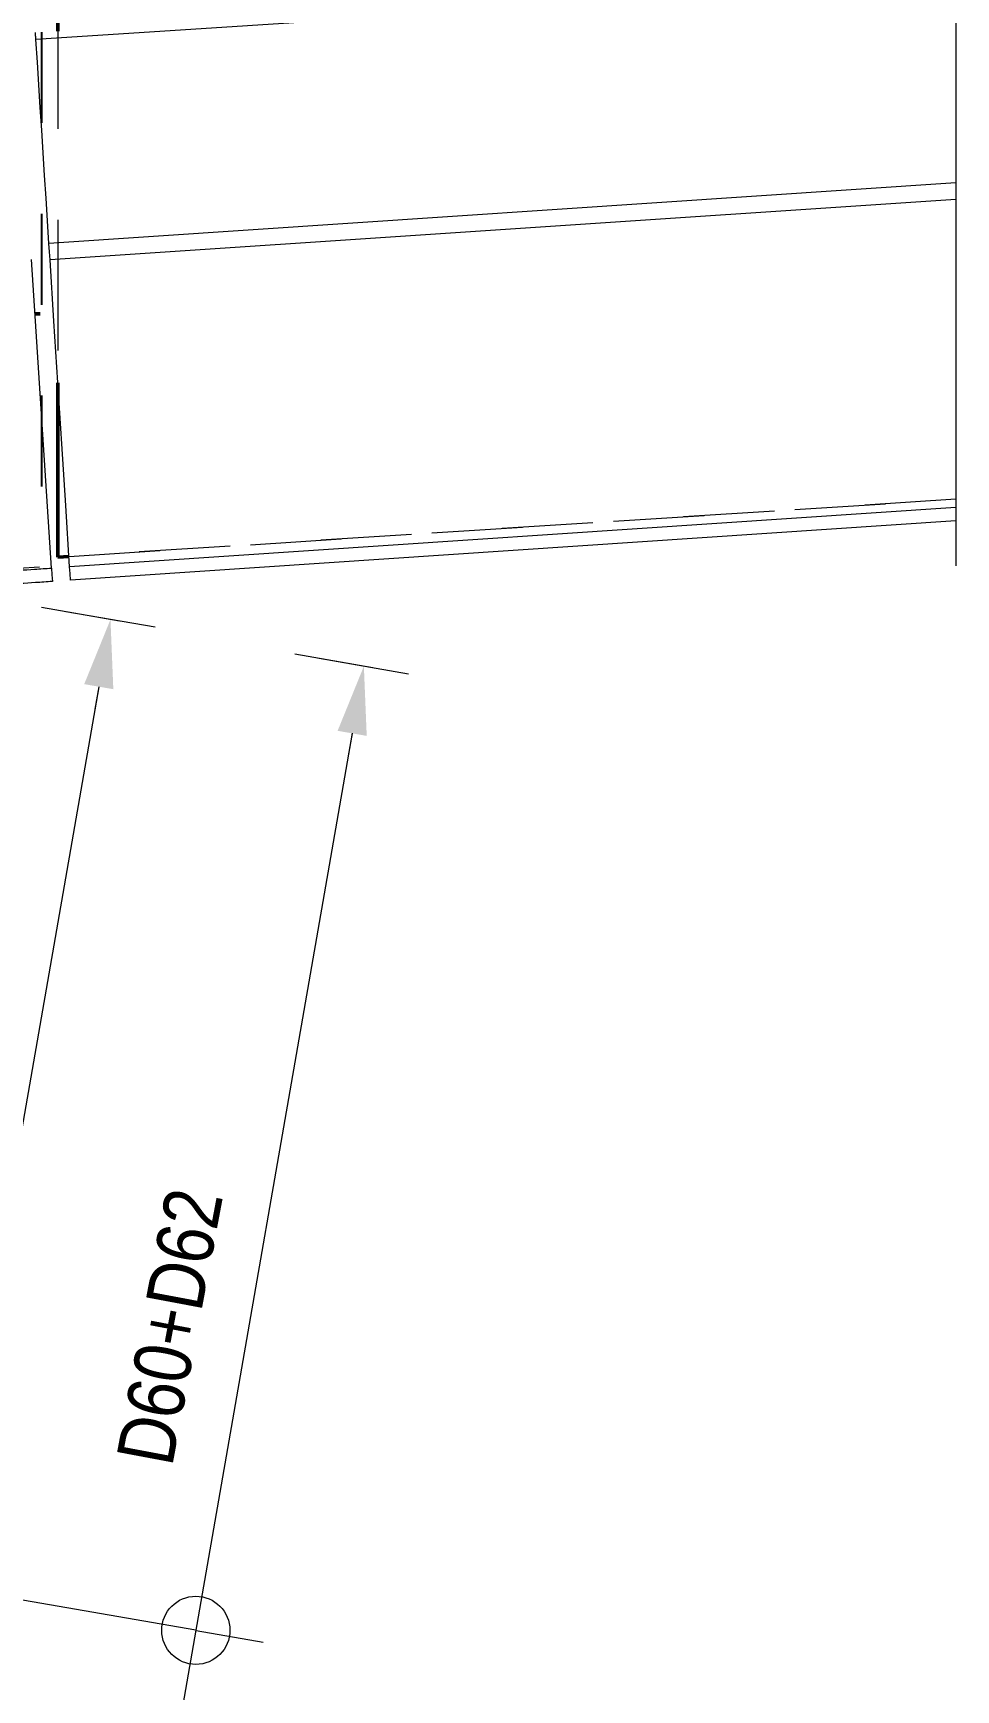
# Model space of a CAD drawing. Header units: metres. Extents: x 0 to 21, y 3 to 546.
# Drawn here: x 10.627 to 11.642, y 542.669 to 544.493 of the extents above; entities that cross this region are included whole.
import ezdxf

# ---------------------------------------------------------------- set-up
doc = ezdxf.new("R2010")
doc.units = ezdxf.units.M
doc.linetypes.add('JacobsDash', pattern=[0.0045, 0.003, -0.0015])
for name, color, linetype, lineweight in [('A-ANNO-NOTE', 7, 'Continuous', 9), ('A-DETL', 7, 'Continuous', 13), ('A-DETL-GENF', 7, 'Continuous', 9), ('A-FLOR', 7, 'Continuous', 50), ('A-FLOR-HDLN', 7, 'JacobsDash', 18), ('G-ANNO-TEXT', 7, 'Continuous', 9), ('S-BEAM', 7, 'Continuous', 50), ('S-BEAM-HDLN', 7, 'JacobsDash', 18)]:
    doc.layers.add(name, color=color, linetype=linetype, lineweight=lineweight)
doc.styles.add('Arial Narrow_2', font='ARIALN.TTF', dxfattribs={"height": 0.0625})

# ---------------------------------------------------------------- blocks, each defined once
blk = doc.blocks.new('Generic Models 1 - Generic Models 1-7441683-DRG-2873136 - DETAIL B')
at = {"layer": 'S-BEAM'}
for p, q in [((-1105.0237, 545.0684), (-1104.036, 545.1322)), ((-1105.0237, 545.0684), (-1105.0237, 544.4949)), ((-1105.0237, 544.1076), (-1105.0237, 543.916)), ((-1105.0237, 543.916), (-1105.0114, 543.9168)), ((-1105.0114, 543.9167), (-1105.0237, 543.9159)), ((-1105.0237, 543.916), (-1105.0237, 543.9159))]:
    blk.add_line(p, q, dxfattribs=at)
at = {"layer": 'S-BEAM-HDLN'}
for p, q in [((-1105.0237, 544.4948), (-1105.0237, 544.4873)), ((-1105.0237, 544.4872), (-1105.0237, 544.2619)), ((-1105.0237, 544.2618), (-1105.0237, 544.2436)), ((-1105.0237, 544.2435), (-1105.0237, 544.1092)), ((-1105.0114, 543.9168), (-1104.036, 543.9798)), ((-1104.036, 543.9796), (-1105.0114, 543.9167))]:
    blk.add_line(p, q, dxfattribs=at)
blk = doc.blocks.new('T2DExtentArrowReinf1 - Extent-7587814-DRG-2873136 - DETAIL B')
at = {"layer": 'A-DETL-GENF'}
for p, q in [((-1104.956, 543.8456), (-1105.0418, 543.8606)), ((-1104.9787, 543.7734), (-1105.2353, 542.3006)), ((-1105.1357, 542.8723), (-1105.6817, 542.9675)), ((-1105.2716, 542.1547), (-1105.261, 542.1528))]:
    blk.add_line(p, q, dxfattribs=at)
blk = doc.blocks.new('T2DExtentArrowReinf1 - Extent-7587813-DRG-2873136 - DETAIL B')
at = {"layer": 'A-DETL-GENF'}
for p, q in [((-1104.6772, 543.7942), (-1104.7631, 543.8092)), ((-1104.7, 543.7221), (-1104.9565, 542.2492)), ((-1104.8719, 542.735), (-1105.4646, 542.8383)), ((-1104.9929, 542.1033), (-1104.9823, 542.1015))]:
    blk.add_line(p, q, dxfattribs=at)
blk = doc.blocks.new('CS_DET_BreakLine_ViewScale - Std Break-8192793-DRG-2873136 - DETAIL B')
at = {"layer": 'A-DETL-GENF'}
blk.add_line((-1104.036, 545.0125), (-1104.036, 543.9063), dxfattribs=at)

msp = doc.modelspace()

# ---------------------------------------------------------------- hatches: boundary and pattern name
at = {"layer": 'A-ANNO-NOTE', "lineweight": 5}
for points in [[(10.7148993, 543.7706432), (10.7117633, 543.8473193), (10.6828816, 543.7762214)], [(10.9936164, 543.7192652), (10.9904794, 543.7959413), (10.9615986, 543.724843)]]:
    msp.add_hatch(color=256, dxfattribs=at).paths.add_polyline_path(points)

# ---------------------------------------------------------------- linework, layer by layer
at = {"layer": 'A-ANNO-NOTE'}
for p, q in [((10.7610213, 543.8387375), (10.6625053, 543.8559012)), ((11.0397375, 543.78736), (10.9412212, 543.8045225)), ((10.6988905, 543.7734323), (10.6945995, 543.7488033)), ((10.9776075, 543.7220541), (10.9733169, 543.697425)), ((10.8058954, 542.7349846), (10.8797826, 542.7221128))]:
    msp.add_line(p, q, dxfattribs=at)
msp.add_circle((10.8056581, 542.735026), 0.0375, dxfattribs=at)
msp.add_circle((10.8056581, 542.735026), 0.0375, dxfattribs=at)
at = {"layer": 'A-DETL', "linetype": 'JacobsDash', "lineweight": 25}
msp.add_line((10.635809, 545.0937216), (10.635809, 543.9137216), dxfattribs=at)
at = {"layer": 'A-FLOR', "lineweight": 13}
for p, q in [((11.6416108, 544.5517302), (10.6297187, 544.4856367)), ((11.6416108, 544.3278781), (10.6440913, 544.2611625)), ((11.6416108, 544.30968), (10.6452527, 544.2430224)), ((11.6416108, 543.9706459), (10.6668674, 543.9054387)), ((11.6416108, 543.9557944), (10.6678131, 543.8906691))]:
    msp.add_line(p, q, dxfattribs=at)
at = {"layer": 'A-FLOR', "lineweight": 13, "flags": 128}
for points in [[(10.6297187, 544.4856367), (10.6296576, 544.4865908), (10.6295966, 544.4875448), (10.6295355, 544.4884986), (10.6294744, 544.4894522), (10.6294134, 544.4904057), (10.6293523, 544.4913591), (10.6292913, 544.4923123), (10.6292303, 544.4932653)], [(10.6440913, 544.2611625), (10.6424941, 544.286108), (10.6408969, 544.3110526), (10.6392998, 544.3359961), (10.6377028, 544.3609387), (10.6361059, 544.3858803), (10.634509, 544.4108209), (10.6329122, 544.4357605), (10.6313154, 544.4606991), (10.6297187, 544.4856367)], [(10.6452527, 544.2430224), (10.644672, 544.2520925), (10.6440913, 544.2611625)], [(10.6469054, 543.903909), (10.6424707, 543.9718047), (10.638036, 544.0397004), (10.6336012, 544.1075961), (10.6291665, 544.1754918), (10.6247318, 544.2433875)], [(10.6668674, 543.9054387), (10.6625445, 543.9729554), (10.6582215, 544.0404722), (10.6538986, 544.1079889), (10.6495757, 544.1755057), (10.6452527, 544.2430224)], [(10.6469054, 543.903909), (10.6473877, 543.8965253), (10.64787, 543.8891416)], [(10.6678131, 543.8906691), (10.6673402, 543.8980539), (10.6668674, 543.9054387)]]:
    msp.add_lwpolyline(points, dxfattribs=at)
at = {"layer": 'A-FLOR', "lineweight": 13}
for points, knots in [([(10.410401, 543.8887688), (10.4165195, 543.8891609), (10.433797, 543.8902691), (10.4568944, 543.8917577), (10.4792854, 543.893205), (10.4959702, 543.8942826), (10.512409, 543.89534), (10.5339902, 543.8967162), (10.5555488, 543.898077), (10.5776434, 543.8994756), (10.6000725, 543.900904), (10.6230826, 543.9023779), (10.6406697, 543.9035078), (10.6469054, 543.903909)], [-0.00678565406, -0.00678565406, -0.00678565406, -0.00678565406, -0.006300349359, -0.005416533118, -0.004974624998, -0.004532716877, -0.004090808756, -0.003648900636, -0.002765084395, -0.002323176274, -0.001881268153, -0.000997451912, -0.000514487754, -0.000514487754, -0.000514487754, -0.000514487754]), ([(10.64787, 543.8891416), (10.6416477, 543.8887414), (10.6240724, 543.8876122), (10.6010747, 543.8861391), (10.5786379, 543.8847102), (10.5565374, 543.8833112), (10.5349823, 543.8819507), (10.5134126, 543.8805752), (10.4969796, 543.8795182), (10.4802986, 543.8784408), (10.4634985, 543.877355), (10.4466499, 543.8762675), (10.4292092, 543.8751458), (10.4174953, 543.8743945), (10.4113656, 543.8740016)], [0.000515587992, 0.000515587992, 0.000515587992, 0.000515587992, 0.000997451912, 0.001881268153, 0.002323176274, 0.002765084395, 0.003648900636, 0.004090808756, 0.004532716877, 0.004974624998, 0.005416533118, 0.005858441239, 0.006300349359, 0.006786604099, 0.006786604099, 0.006786604099, 0.006786604099])]:
    msp.add_open_spline(points, degree=3, knots=knots, dxfattribs=at)
at = {"layer": 'A-FLOR-HDLN', "lineweight": 13}
msp.add_line((10.6338739, 543.9051177), (10.4103135, 543.8908702), dxfattribs=at)
at = {"layer": 'S-BEAM', "color": 252, "linetype": 'JacobsDash', "true_color": 0x888888}
for p, q in [((10.6286851, 544.1836237), (10.6335135, 544.1836237)), ((10.6335135, 544.1836237), (10.6345134, 544.1836237))]:
    msp.add_line(p, q, dxfattribs=at)

# ---------------------------------------------------------------- block references
at = {"layer": 'A-DETL-GENF'}
for name in ['CS_DET_BreakLine_ViewScale - Std Break-8192793-DRG-2873136 - DETAIL B', 'T2DExtentArrowReinf1 - Extent-7587814-DRG-2873136 - DETAIL B', 'T2DExtentArrowReinf1 - Extent-7587813-DRG-2873136 - DETAIL B']:
    msp.add_blockref(name, (1115.6775785, 0), dxfattribs=at)
at = {"layer": 'S-BEAM-HDLN'}
msp.add_blockref('Generic Models 1 - Generic Models 1-7441683-DRG-2873136 - DETAIL B', (1115.6775785, 0), dxfattribs=at)

# ---------------------------------------------------------------- next in the draw order: texts
at = {"layer": 'G-ANNO-TEXT', "insert": (10.7180094, 542.92548), "char_height": 0.0625, "attachment_point": 1, "rotation": 79.3520123, "style": 'Arial Narrow_2', "bg_fill": 3, "box_fill_scale": 1, "bg_fill_color": 256, "bg_fill_transparency": 0}
msp.add_mtext('D60+D62', dxfattribs=at)

doc.saveas('drawing.dxf')
